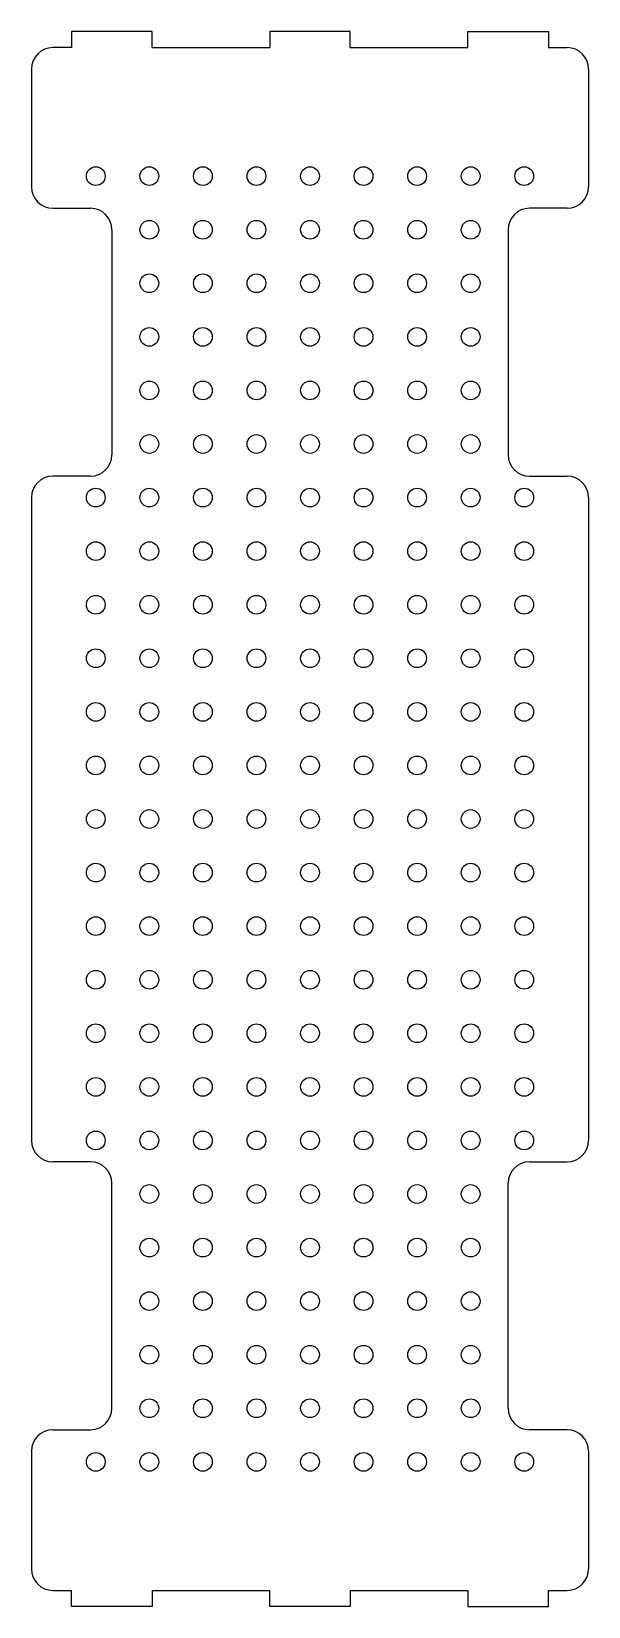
# Model space of a CAD drawing. Header units: millimetres. Extents: x -52 to 52, y -147 to 147.
import ezdxf

# ---------------------------------------------------------------- set-up
doc = ezdxf.new("R2010")
doc.units = ezdxf.units.MM

msp = doc.modelspace()

# ---------------------------------------------------------------- linework, layer by layer
at = {"color": 7, "linetype": 'Continuous', "lineweight": 25}
for p, q in [((29.5, 147), (44.5, 147)), ((44.5, 147), (44.5, 144)), ((-29.5, 147), (-44.5, 147)), ((-44.5, 147), (-44.5, 144)), ((-29.5, 144), (-29.5, 147)), ((7.5, 147), (-7.5, 147)), ((-7.5, 147), (-7.5, 144)), ((7.5, 144), (7.5, 147)), ((29.5, 144), (29.5, 147)), ((-44.5, 144), (-48, 144)), ((-29.5, 144), (-7.5, 144)), ((7.5, 144), (29.5, 144)), ((44.5, 144), (48, 144)), ((-52, 140), (-52, 118)), ((52, 140), (52, 118)), ((-48, 114), (-41, 114)), ((48, 114), (41, 114)), ((-37, 110), (-37, 68)), ((37, 110), (37, 68)), ((-41, 64), (-48, 64)), ((41, 64), (48, 64)), ((-52, 60), (-52, -60)), ((52, 60), (52, -60)), ((-41, -64), (-48, -64)), ((41, -64), (48, -64)), ((-37, -110), (-37, -68)), ((37, -110), (37, -68)), ((-48, -114), (-41, -114)), ((48, -114), (41, -114)), ((-52, -118), (-52, -140)), ((52, -118), (52, -140)), ((-48, -144), (-44.5, -144)), ((-44.5, -147), (-44.5, -144)), ((-29.5, -144), (-29.5, -147)), ((-29.5, -144), (-7.5, -144)), ((-7.5, -147), (-7.5, -144)), ((7.5, -144), (7.5, -147)), ((7.5, -144), (29.5, -144)), ((29.5, -144), (29.5, -147)), ((44.5, -147), (44.5, -144)), ((44.5, -144), (48, -144)), ((-29.5, -147), (-44.5, -147)), ((7.5, -147), (-7.5, -147)), ((29.5, -147), (44.5, -147))]:
    msp.add_line(p, q, dxfattribs=at)
for centre in [(-40, 120), (-30, 120), (-20, 120), (-10, 120), (0, 120), (10, 120), (20, 120), (30, 120), (40, 120), (-30, 110), (-20, 110), (-10, 110), (0, 110), (10, 110), (20, 110), (30, 110), (-30, 100), (-20, 100), (-10, 100), (0, 100), (10, 100), (20, 100), (30, 100), (-30, 90), (-20, 90), (-10, 90), (0, 90), (10, 90), (20, 90), (30, 90), (-30, 80), (-20, 80), (-10, 80), (0, 80), (10, 80), (20, 80), (30, 80), (-30, 70), (-20, 70), (-10, 70), (0, 70), (10, 70), (20, 70), (30, 70), (-40, 60), (-30, 60), (-20, 60), (-10, 60), (0, 60), (10, 60), (20, 60), (30, 60), (40, 60), (-40, 50), (-30, 50), (-20, 50), (-10, 50), (0, 50), (10, 50), (20, 50), (30, 50), (40, 50), (-40, 40), (-30, 40), (-20, 40), (-10, 40), (0, 40), (10, 40), (20, 40), (30, 40), (40, 40), (-40, 30), (-30, 30), (-20, 30), (-10, 30), (0, 30), (10, 30), (20, 30), (30, 30), (40, 30), (-40, 20), (-30, 20), (-20, 20), (-10, 20), (0, 20), (10, 20), (20, 20), (30, 20), (40, 20), (-40, 10), (-30, 10), (-20, 10), (-10, 10), (0, 10), (10, 10), (20, 10), (30, 10), (40, 10), (-40, 0), (-30, 0), (-20, 0), (-10, 0), (0, 0), (10, 0), (20, 0), (30, 0), (40, 0), (-40, -10), (-30, -10), (-20, -10), (-10, -10), (0, -10), (10, -10), (20, -10), (30, -10), (40, -10), (-40, -20), (-30, -20), (-20, -20), (-10, -20), (0, -20), (10, -20), (20, -20), (30, -20), (40, -20), (-40, -30), (-30, -30), (-20, -30), (-10, -30), (0, -30), (10, -30), (20, -30), (30, -30), (40, -30), (-40, -40), (-30, -40), (-20, -40), (-10, -40), (0, -40), (10, -40), (20, -40), (30, -40), (40, -40), (-40, -50), (-30, -50), (-20, -50), (-10, -50), (0, -50), (10, -50), (20, -50), (30, -50), (40, -50), (-40, -60), (-30, -60), (-20, -60), (-10, -60), (0, -60), (10, -60), (20, -60), (30, -60), (40, -60), (-30, -70), (-20, -70), (-10, -70), (0, -70), (10, -70), (20, -70), (30, -70), (-30, -80), (-20, -80), (-10, -80), (0, -80), (10, -80), (20, -80), (30, -80), (-30, -90), (-20, -90), (-10, -90), (0, -90), (10, -90), (20, -90), (30, -90), (-30, -100), (-20, -100), (-10, -100), (0, -100), (10, -100), (20, -100), (30, -100), (-30, -110), (-20, -110), (-10, -110), (0, -110), (10, -110), (20, -110), (30, -110), (-40, -120), (-30, -120), (-20, -120), (-10, -120), (0, -120), (10, -120), (20, -120), (30, -120), (40, -120)]:
    msp.add_circle(centre, 1.75, dxfattribs=at)
for centre, start, end in [((-48, 140), 90, 180), ((48, 140), 0, 90), ((-48, 118), 180, 270), ((48, 118), 270, 0), ((-41, 110), 0, 90), ((41, 110), 90, 180), ((-41, 68), 270, 0), ((41, 68), 180, 270), ((-48, 60), 90, 180), ((48, 60), 0, 90), ((-48, -60), 180, 270), ((48, -60), 270, 0), ((-41, -68), 0, 90), ((41, -68), 90, 180), ((-41, -110), 270, 0), ((41, -110), 180, 270), ((-48, -118), 90, 180), ((48, -118), 0, 90), ((-48, -140), 180, 270), ((48, -140), 270, 0)]:
    msp.add_arc(centre, 4, start, end, dxfattribs=at)

doc.saveas('drawing.dxf')
